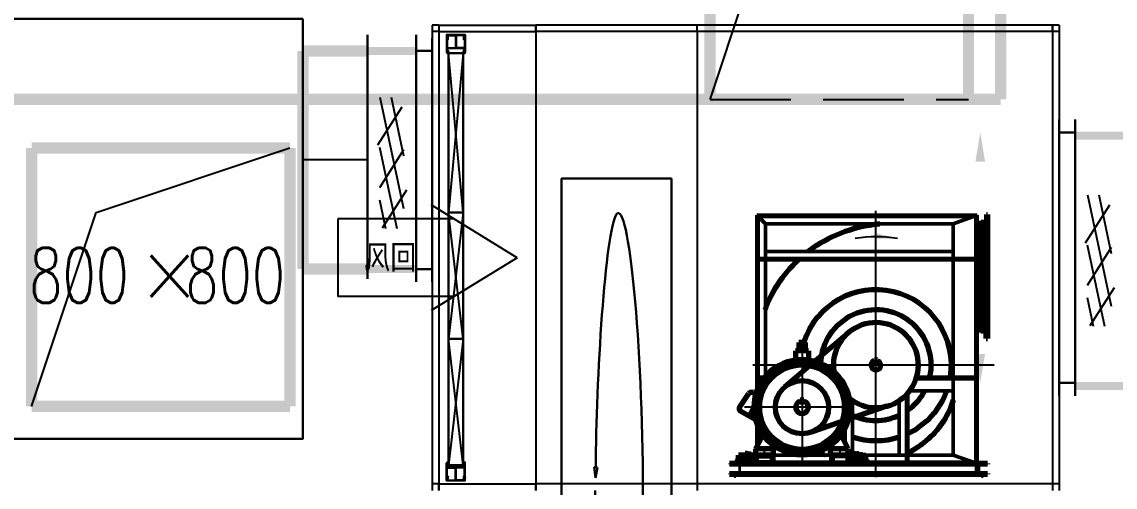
# Model space of a CAD drawing. Extents: x -778003 to -147913, y -2164908 to -814216.
# Drawn here: x -475300 to -471916, y -1295840 to -1294400 of the extents above; entities that cross this region are included whole.
import ezdxf

# ---------------------------------------------------------------- set-up
doc = ezdxf.new("R2010")
doc.units = 0
doc.header["$LTSCALE"] = 1000
doc.header["$MEASUREMENT"] = 0
for name, pattern in [('ACISOTGL', [3, 2, -1]), ('CENTER2', [1.125, 0.75, -0.125, 0.125, -0.125]), ('DASH', [0.35, 0.25, -0.1]), ('EB_DASH', [6, 3, -3]), ('EB_DASHDOT', [39, 30, -3, 3, -3])]:
    doc.linetypes.add(name, pattern=pattern)
doc.layers.get('0').update_dxf_attribs({"linetype": 'CONTINUOUS'})
for name, color, linetype, lineweight in [('CAXA0', 7, 'CONTINUOUS', 70), ('CAXA1', 1, 'EB_DASHDOT', 25), ('CAXA2', 6, 'EB_DASH', 25), ('CAXA3', 7, 'CONTINUOUS', 25), ('Dim', 3, 'CONTINUOUS', 20), ('H-DIM-空调', 7, 'CONTINUOUS', 20), ('粗实线层', 7, 'CONTINUOUS', 30)]:
    doc.layers.add(name, color=color, linetype=linetype, lineweight=lineweight)
for name, color, linetype in [('DUCT-回风中心线', 5, 'CENTER2'), ('DUCT-回风标注', 3, 'CONTINUOUS'), ('DUCT-回风法兰', 2, 'CONTINUOUS'), ('DUCT-回风管', 6, 'CONTINUOUS'), ('DUCT-回风管立管', 6, 'CONTINUOUS'), ('DUCT-回风管端线', 2, 'CONTINUOUS'), ('DUCT-排风法兰', 2, 'CONTINUOUS'), ('DUCT-排风管', 31, 'CONTINUOUS'), ('DUCT-新风管', 3, 'CONTINUOUS'), ('DUCT-新风管立管', 3, 'CONTINUOUS'), ('DUCT-新风管端线', 2, 'CONTINUOUS'), ('DUCT-新风阀门', 7, 'CONTINUOUS'), ('EQ-空气机组', 7, 'CONTINUOUS'), ('Hvac-Hide', 8, 'DASH'), ('静压箱', 7, 'CONTINUOUS')]:
    doc.layers.add(name, color=color, linetype=linetype)
doc.styles.add('_TCH_DIM', font='SIMPLEX', dxfattribs={"bigfont": 'GBCBIG'})
doc.styles.get("Standard").update_dxf_attribs({"font": 'ros.shx', "width": 0.75, "bigfont": 'jd.shx'})
doc.dimstyles.new('ISO-25', dxfattribs={"dimscale": 36, "dimtxt": 2.5, "dimasz": 2.5, "dimexe": 1.25, "dimexo": 0.625, "dimtad": 1, "dimtxsty": 'Standard', "dimcen": 2.5, "dimadec": 0, "dimazin": 0, "dimtfac": 1, "dimtmove": 0, "dimatfit": 3, "dimfxl": 0, "dimarcsym": 0})

# ---------------------------------------------------------------- blocks, each defined once
blk = doc.blocks.new('AirFlow_Left')
at = {"color": 1}
for p, q in [((-28.13, 0), (-17.04, 6.82)), ((-20, 5), (-5, 5)), ((-5, 5), (-5, -5)), ((-28.13, 0), (-17.04, -6.82)), ((-20, -5), (-5, -5))]:
    blk.add_line(p, q, dxfattribs=at)
blk.add_attdef('FLOWDES', (-15.09, -1.79), '', height=3.5, dxfattribs=at)
blk = doc.blocks.new('*D61')
at = {"layer": 'Dim', "color": 0, "lineweight": -2}
for p, q in [((395.5, -242.5), (712, -242.5)), ((667, -927.5), (667, -332.5)), ((395.5, -1017.5), (712, -1017.5))]:
    blk.add_line(p, q, dxfattribs=at)
at = {"layer": 'Dim', "color": 0}
for points in [[(652, -332.5), (682, -332.5), (667, -242.5)], [(652, -927.5), (682, -927.5), (667, -1017.5)]]:
    blk.add_solid(points, dxfattribs=at)
at = {"layer": 'Dim', "color": 0, "insert": (599.5, -630), "char_height": 90, "attachment_point": 5, "rotation": 90}
blk.add_mtext('775', dxfattribs=at)
blk = doc.blocks.new('A$C393802E7')
at = {"layer": 'CAXA0', "linetype": 'Continuous', "lineweight": 25, "extrusion": (1.22461e-16, 0, -1)}
blk.add_hatch(color=0, dxfattribs=at).paths.add_polyline_path([(-923.407, -570.876), (-986.476, -554.703), (-987.863, -570.718)], flags=0)
for p, q in [((423, 90), (423, -1350)), ((423, 90), (443, 90)), ((423, 70), (443, 70)), ((443, 90), (443, -1350)), ((443, 70), (443, 90)), ((443, 90), (1543, 90)), ((443, 70), (1543, 70)), ((1543, 70), (1543, 90)), ((1543, 70), (1543, 90)), ((1543, 90), (2043, 90)), ((1543, 70), (2043, 70)), ((2043, 70), (2043, 90)), ((2343, 90), (2343, -1350)), ((2343, 90), (2363, 90)), ((2343, 70), (2363, 70)), ((2363, 90), (2363, -1350)), ((423, -1330), (443, -1330)), ((443, -1330), (1543, -1330)), ((443, -1330), (443, -1350)), ((1543, -1330), (1543, -1350)), ((1543, -1330), (2043, -1330)), ((1543, -1330), (1543, -1350)), ((2043, -1330), (2043, -1350)), ((2343, -1330), (2363, -1330))]:
    blk.add_line(p, q)
at = {"linetype": 'ACISOTGL', "ltscale": 80}
for p, q in [((443, 70), (443, -1330)), ((1543, 70), (1543, -1330)), ((1543, 70), (1543, -1330)), ((2043, 70), (2043, -1330))]:
    blk.add_line(p, q, dxfattribs=at)
at = {"extrusion": (-1.22461e-16, 0, -1)}
for p, q in [((2343, 90), (2043, 90)), ((2043, 90), (2043, 70)), ((2343, 70), (2043, 70)), ((2343, 90), (2343, 70)), ((2261, 59), (2261, 50.866)), ((2261, 50.866), (2261.5, 50)), ((2261, 49.134), (2261.5, 50)), ((2261, 49.134), (2261, 5.4)), ((2262, 60), (2318, 60)), ((2262.8, 57.2), (2262.8, 53.9)), ((2262.8, 46.1), (2262.8, 20.8)), ((2263.3, 53.4), (2265.8, 53.4)), ((2263.3, 46.6), (2265.8, 46.6)), ((2263.52, 51.6), (2265.8, 51.6)), ((2263.52, 48.4), (2265.8, 48.4)), ((2263.8, 58.2), (2288.1, 58.2)), ((2266.3, 52.9), (2266.3, 52.1)), ((2266.3, 47.1), (2266.3, 47.9)), ((2289.1, 57.2), (2289.1, 20.8)), ((2290.9, 57.2), (2290.9, 20.8)), ((2307.5, 58.2), (2291.9, 58.2)), ((2316.2, 58.2), (2307.5, 58.2)), ((2313.7, 52.9), (2313.7, 52.1)), ((2313.7, 47.1), (2313.7, 47.9)), ((2316.7, 53.4), (2314.2, 53.4)), ((2316.48, 51.6), (2314.2, 51.6)), ((2316.48, 48.4), (2314.2, 48.4)), ((2316.7, 46.6), (2314.2, 46.6)), ((2317.2, 57.2), (2317.2, 53.9)), ((2317.2, 46.1), (2317.2, 20.8)), ((2319, 50.866), (2318.5, 50)), ((2319, 49.134), (2318.5, 50)), ((2319, 59), (2319, 50.866)), ((2319, 49.134), (2319, 5.4)), ((2263, 17), (2263, 13.5)), ((2263, 17), (2263, 6.206)), ((2263.8, 19.8), (2288.1, 19.8)), ((2264, 18), (2316, 18)), ((2265.458, 9.775), (2264.271, 5.175)), ((2266.937, 9.5), (2265.724, 4.8)), ((2267, 3), (2313, -490)), ((2267, -490), (2313, 3)), ((2316.2, 19.8), (2291.9, 19.8)), ((2316.2, 19.8), (2309.5, 19.8)), ((2313.063, 9.5), (2314.276, 4.8)), ((2314.542, 9.775), (2315.729, 5.175)), ((2317, 17), (2317, 6.206)), ((2267, -490), (2313, -881)), ((2267, -881), (2313, -490)), ((2267, -881), (2313, -1272)), ((2267, -1272), (2313, -881)), ((2261, -1309.134), (2261, -1265.4)), ((2262.8, -1306.1), (2262.8, -1280.8)), ((2263, -1277), (2263, -1266.206)), ((2263, -1277), (2263, -1273.5)), ((2263.8, -1279.8), (2288.1, -1279.8)), ((2264, -1278), (2316, -1278)), ((2265.458, -1269.775), (2264.271, -1265.175)), ((2266.937, -1269.5), (2265.724, -1264.8)), ((2289.1, -1317.2), (2289.1, -1280.8)), ((2290.9, -1317.2), (2290.9, -1280.8)), ((2316.2, -1279.8), (2291.9, -1279.8)), ((2316.2, -1279.8), (2309.5, -1279.8)), ((2313.063, -1269.5), (2314.276, -1264.8)), ((2314.542, -1269.775), (2315.729, -1265.175)), ((2317, -1277), (2317, -1266.206)), ((2317.2, -1306.1), (2317.2, -1280.8)), ((2319, -1309.134), (2319, -1265.4)), ((2261, -1309.134), (2261.5, -1310)), ((2261, -1310.866), (2261.5, -1310)), ((2261, -1319), (2261, -1310.866)), ((2262.8, -1317.2), (2262.8, -1313.9)), ((2263.3, -1306.6), (2265.8, -1306.6)), ((2263.3, -1313.4), (2265.8, -1313.4)), ((2263.52, -1308.4), (2265.8, -1308.4)), ((2263.52, -1311.6), (2265.8, -1311.6)), ((2263.8, -1318.2), (2288.1, -1318.2)), ((2266.3, -1307.1), (2266.3, -1307.9)), ((2266.3, -1312.9), (2266.3, -1312.1)), ((2307.5, -1318.2), (2291.9, -1318.2)), ((2316.2, -1318.2), (2307.5, -1318.2)), ((2313.7, -1307.1), (2313.7, -1307.9)), ((2313.7, -1312.9), (2313.7, -1312.1)), ((2316.7, -1306.6), (2314.2, -1306.6)), ((2316.48, -1308.4), (2314.2, -1308.4)), ((2316.48, -1311.6), (2314.2, -1311.6)), ((2316.7, -1313.4), (2314.2, -1313.4)), ((2317.2, -1317.2), (2317.2, -1313.9)), ((2319, -1309.134), (2318.5, -1310)), ((2319, -1310.866), (2318.5, -1310)), ((2319, -1319), (2319, -1310.866)), ((2343, -1330), (2043, -1330)), ((2043, -1350), (2043, -1330)), ((2262, -1320), (2318, -1320)), ((2343, -1350), (2343, -1330))]:
    blk.add_line(p, q, dxfattribs=at)
at = {"linetype": 'ACISOTGL', "ltscale": 80, "extrusion": (-1.22461e-16, 0, -1)}
for p, q in [((2043, 70), (2043, -1330)), ((2343, 70), (2343, -1330))]:
    blk.add_line(p, q, dxfattribs=at)
at = {"lineweight": 70, "extrusion": (1.22461e-16, 0, -1)}
for p, q in [((1067.644, -856.143), (1271.97, -1030.054)), ((957.263, -1089.888), (1190.183, -1169.878))]:
    blk.add_line(p, q, dxfattribs=at)
at = {"extrusion": (1.22461e-16, 0, -1)}
for p, q in [((1410.095, -1298.026), (1410.095, -1269.069)), ((1412.069, -1298.026), (1412.069, -1269.069)), ((1443, -1269.069), (1443, -1267.095)), ((1443, -1300), (966.927, -1300)), ((1443, -1300), (966.927, -1300)), ((1443, -1300), (1443, -1298.026))]:
    blk.add_line(p, q, dxfattribs=at)
at = {"extrusion": (-1.22461e-16, 0, -1)}
for centre, radius, start, end in [((-2262, 59), 1, 0, 90), ((-2263.8, 57.2), 1, 0, 90), ((-2263.3, 53.9), 0.5, 270, 0), ((-2263.3, 46.1), 0.5, 0, 90), ((-2263.52, 51.1), 0.5, 331.428122, 90), ((-2263.52, 48.9), 0.5, 270, 28.571878), ((-2261.5, 50), 1.8, 151.428122, 208.571878), ((-2265.8, 52.9), 0.5, 90, 180), ((-2265.8, 52.1), 0.5, 180, 270), ((-2265.8, 47.9), 0.5, 90, 180), ((-2265.8, 47.1), 0.5, 180, 270), ((-2288.1, 57.2), 1, 90, 180), ((-2291.9, 57.2), 1, 0, 90), ((-2314.2, 52.9), 0.5, 0, 90), ((-2314.2, 52.1), 0.5, 270, 0), ((-2314.2, 47.9), 0.5, 0, 90), ((-2314.2, 47.1), 0.5, 270, 0), ((-2316.2, 57.2), 1, 90, 180), ((-2316.48, 51.1), 0.5, 90, 208.571878), ((-2316.48, 48.9), 0.5, 151.428122, 270), ((-2318.5, 50), 1.8, 331.428122, 28.571878), ((-2316.7, 53.9), 0.5, 180, 270), ((-2316.7, 46.1), 0.5, 90, 180), ((-2318, 59), 1, 90, 180), ((-2263.4, 5.4), 2.4, 194.46799, 0), ((-2263.4, 5.4), 0.9, 194.46799, 63.6122), ((-2263.8, 20.8), 1, 270, 0), ((-2264, 17), 1, 0, 90), ((-2265, 11.2), 0.8, 271.134373, 90), ((-2264.974, 9.9), 0.5, 91.134373, 194.46799), ((-2265, 10), 2, 90, 194.46799), ((-2288.1, 20.8), 1, 180, 270), ((-2291.9, 20.8), 1, 270, 0), ((-2315, 10), 2, 345.53201, 90), ((-2316.6, 5.4), 2.4, 180, 345.53201), ((-2315.026, 9.9), 0.5, 345.53201, 88.865627), ((-2315, 11.2), 0.8, 90, 268.865627), ((-2316.6, 5.4), 0.9, 116.3878, 345.53201), ((-2316, 17), 1, 90, 180), ((-2316.2, 20.8), 1, 180, 270), ((-2263.4, -1265.4), 2.4, 0, 165.53201), ((-2263.4, -1265.4), 0.9, 296.3878, 165.53201), ((-2263.8, -1280.8), 1, 0, 90), ((-2264, -1277), 1, 270, 0), ((-2265, -1271.2), 0.8, 270, 88.865627), ((-2264.974, -1269.9), 0.5, 165.53201, 268.865627), ((-2265, -1270), 2, 165.53201, 270), ((-2288.1, -1280.8), 1, 90, 180), ((-2291.9, -1280.8), 1, 0, 90), ((-2315, -1270), 2, 270, 14.46799), ((-2316.6, -1265.4), 2.4, 14.46799, 180), ((-2315.026, -1269.9), 0.5, 271.134373, 14.46799), ((-2315, -1271.2), 0.8, 91.134373, 270), ((-2316.6, -1265.4), 0.9, 14.46799, 243.6122), ((-2316, -1277), 1, 180, 270), ((-2316.2, -1280.8), 1, 90, 180), ((-2262, -1319), 1, 270, 0), ((-2263.3, -1306.1), 0.5, 270, 0), ((-2263.3, -1313.9), 0.5, 0, 90), ((-2263.8, -1317.2), 1, 270, 0), ((-2263.52, -1308.9), 0.5, 331.428122, 90), ((-2263.52, -1311.1), 0.5, 270, 28.571878), ((-2261.5, -1310), 1.8, 151.428122, 208.571878), ((-2265.8, -1307.1), 0.5, 90, 180), ((-2265.8, -1307.9), 0.5, 180, 270), ((-2265.8, -1312.1), 0.5, 90, 180), ((-2265.8, -1312.9), 0.5, 180, 270), ((-2288.1, -1317.2), 1, 180, 270), ((-2291.9, -1317.2), 1, 270, 0), ((-2314.2, -1307.1), 0.5, 0, 90), ((-2314.2, -1307.9), 0.5, 270, 0), ((-2314.2, -1312.1), 0.5, 0, 90), ((-2314.2, -1312.9), 0.5, 270, 0), ((-2316.2, -1317.2), 1, 180, 270), ((-2316.48, -1308.9), 0.5, 90, 208.571878), ((-2316.48, -1311.1), 0.5, 151.428122, 270), ((-2318.5, -1310), 1.8, 331.428122, 28.571878), ((-2316.7, -1306.1), 0.5, 180, 270), ((-2316.7, -1313.9), 0.5, 90, 180), ((-2318, -1319), 1, 180, 270)]:
    blk.add_arc(centre, radius, start, end, dxfattribs=at)
at = {"layer": 'CAXA0', "linetype": 'Continuous', "lineweight": 70, "extrusion": (1.22461e-16, 0, -1)}
for p, q in [((648.106, -496.52), (644.816, -496.52)), ((648.106, -496.52), (648.106, -519.554)), ((664.559, -519.554), (648.106, -519.554)), ((648.106, -522.844), (648.106, -853.455)), ((664.559, -519.554), (664.559, -856.728)), ((664.716, -856.728), (648.263, -856.744)), ((648.285, -879.777), (648.263, -856.744)), ((648.285, -879.777), (644.994, -879.78)), ((985.354, -946.073), (985.354, -951.996)), ((985.354, -946.073), (994.568, -946.073)), ((994.568, -946.073), (994.568, -951.996)), ((985.354, -951.996), (994.568, -951.996)), ((1213.386, -1070.323), (1223.916, -1070.323)), ((1213.386, -1070.323), (1213.386, -1076.904)), ((1213.386, -1076.904), (1223.916, -1076.904)), ((1223.916, -1070.323), (1223.916, -1076.904)), ((644.158, -1267.095), (1443, -1267.095)), ((644.158, -1267.095), (644.158, -1269.069)), ((644.158, -1269.069), (675.049, -1269.069)), ((675.049, -1269.069), (675.049, -1298.026)), ((677.023, -1269.069), (1410.095, -1269.069)), ((677.023, -1269.069), (677.023, -1298.026)), ((1412.069, -1269.069), (1443, -1269.069)), ((644.158, -1298.026), (644.158, -1300)), ((675.049, -1298.026), (644.158, -1298.026)), ((1443, -1300), (644.158, -1300)), ((1410.095, -1298.026), (677.023, -1298.026)), ((1443, -1298.026), (1412.069, -1298.026))]:
    blk.add_line(p, q, dxfattribs=at)
at = {"layer": 'CAXA0', "extrusion": (1.22461e-16, 0, -1)}
for p, q in [((644.816, -496.52), (644.816, -879.78)), ((677.063, -522.844), (644.816, -522.844)), ((677.063, -853.428), (644.816, -853.458)), ((1208.78, -891.977), (1208.78, -918.301)), ((1208.78, -891.977), (1228.523, -891.977)), ((1228.523, -891.977), (1228.523, -918.301)), ((1198.908, -918.301), (1238.394, -918.301)), ((1198.908, -918.301), (1198.908, -944.954)), ((1238.394, -918.301), (1238.394, -944.954)), ((1361.362, -1053.212), (1371.234, -1047.513)), ((1411.907, -1093.028), (1383.033, -1050.674)), ((1361.362, -1132.184), (1408.745, -1104.827)), ((1366.724, -1092.698), (1383.177, -1121.195)), ((1075.514, -1221.028), (1097.357, -1177.629)), ((1361.788, -1221.028), (1339.945, -1177.629)), ((1130.137, -1221.028), (1134.085, -1214.247)), ((1307.166, -1221.028), (1303.217, -1214.247)), ((1021.642, -1250.181), (1021.642, -1241.231)), ((1031.514, -1241.231), (1021.642, -1241.231)), ((1031.514, -1250.181), (1021.642, -1250.181)), ((1031.514, -1250.971), (1031.514, -1240.442)), ((1031.514, -1240.442), (1042.61, -1240.442)), ((1031.514, -1250.971), (1042.61, -1250.971)), ((1042.61, -1235.835), (1042.61, -1245.706)), ((1049.191, -1235.835), (1042.61, -1235.835)), ((1049.191, -1235.835), (1049.191, -1237.151)), ((1052.481, -1237.151), (1049.191, -1237.151)), ((1052.481, -1237.151), (1052.481, -1254.262)), ((1052.481, -1252.546), (1052.481, -1238.867)), ((1052.481, -1240.442), (1068.226, -1240.442)), ((1052.481, -1250.971), (1068.226, -1250.971)), ((1053.153, -1236.587), (1061.088, -1236.587)), ((1061.088, -1241.147), (1053.153, -1241.147)), ((1061.088, -1250.266), (1053.153, -1250.266)), ((1061.76, -1252.546), (1061.76, -1238.867)), ((1068.226, -1240.442), (1068.226, -1250.971)), ((1069.683, -1241.899), (1068.226, -1240.442)), ((1069.683, -1249.513), (1068.226, -1250.971)), ((1073.985, -1241.899), (1069.683, -1241.899)), ((1069.683, -1249.513), (1069.683, -1241.899)), ((1073.985, -1249.513), (1069.683, -1249.513)), ((1073.985, -1241.899), (1073.985, -1249.513)), ((1075.185, -1240.771), (1093.283, -1240.771)), ((1075.185, -1240.771), (1075.185, -1267.095)), ((1075.514, -1240.771), (1075.514, -1221.028)), ((1075.514, -1221.028), (1130.137, -1221.028)), ((1075.514, -1240.771), (1130.137, -1240.771)), ((1077.159, -1242.745), (1093.283, -1242.745)), ((1077.159, -1242.745), (1077.159, -1265.121)), ((1090.321, -1240.771), (1090.321, -1242.745)), ((1093.283, -1240.771), (1127.833, -1240.771)), ((1093.283, -1242.745), (1125.859, -1242.745)), ((1096.573, -1240.771), (1096.573, -1242.745)), ((1106.445, -1240.771), (1106.445, -1242.745)), ((1112.697, -1240.771), (1112.697, -1242.745)), ((1125.859, -1242.745), (1125.859, -1265.121)), ((1127.833, -1240.771), (1127.833, -1267.095)), ((1130.137, -1240.771), (1130.137, -1221.028)), ((1307.166, -1240.771), (1307.166, -1221.028)), ((1307.166, -1221.028), (1361.788, -1221.028)), ((1307.166, -1240.771), (1361.788, -1240.771)), ((1344.02, -1240.771), (1309.469, -1240.771)), ((1309.469, -1240.771), (1309.469, -1267.095)), ((1344.02, -1242.745), (1311.444, -1242.745)), ((1311.444, -1242.745), (1311.444, -1265.121)), ((1316.27, -1240.771), (1361.788, -1240.771)), ((1324.606, -1240.771), (1324.606, -1242.745)), ((1330.858, -1240.771), (1330.858, -1242.745)), ((1340.729, -1240.771), (1340.729, -1242.745)), ((1362.117, -1240.771), (1344.02, -1240.771)), ((1360.143, -1242.745), (1344.02, -1242.745)), ((1346.981, -1240.771), (1346.981, -1242.745)), ((1360.143, -1242.745), (1360.143, -1265.121)), ((1361.788, -1240.771), (1361.788, -1221.028)), ((1362.117, -1240.771), (1362.117, -1267.095)), ((1363.318, -1241.899), (1363.318, -1249.513)), ((1363.318, -1241.899), (1367.62, -1241.899)), ((1363.318, -1249.513), (1367.62, -1249.513)), ((1367.62, -1241.899), (1369.077, -1240.442)), ((1367.62, -1249.513), (1367.62, -1241.899)), ((1367.62, -1249.513), (1369.077, -1250.971)), ((1369.077, -1240.442), (1369.077, -1250.971)), ((1384.822, -1240.442), (1369.077, -1240.442)), ((1384.822, -1250.971), (1369.077, -1250.971)), ((1375.543, -1252.546), (1375.543, -1238.867)), ((1384.15, -1236.587), (1376.215, -1236.587)), ((1376.215, -1241.147), (1384.15, -1241.147)), ((1376.215, -1250.266), (1384.15, -1250.266)), ((1384.822, -1237.151), (1384.822, -1254.262)), ((1384.822, -1237.151), (1388.113, -1237.151)), ((1384.822, -1252.546), (1384.822, -1238.867)), ((1388.113, -1235.835), (1388.113, -1237.151)), ((1388.113, -1235.835), (1394.694, -1235.835)), ((1405.789, -1240.442), (1394.693, -1240.442)), ((1405.789, -1250.971), (1394.693, -1250.971)), ((1394.694, -1235.835), (1394.694, -1245.706)), ((1405.789, -1250.971), (1405.789, -1240.442)), ((1405.789, -1241.231), (1415.661, -1241.231)), ((1405.789, -1250.181), (1415.661, -1250.181)), ((1415.661, -1250.181), (1415.661, -1241.231)), ((1012.995, -1258.868), (1012.995, -1267.095)), ((1024.183, -1258.868), (1012.995, -1258.868)), ((1049.191, -1267.095), (1012.995, -1267.095)), ((1018.103, -1255.136), (1018.103, -1258.868)), ((1030.262, -1258.868), (1018.103, -1258.868)), ((1028.742, -1254.657), (1019.623, -1254.657)), ((1027.473, -1258.868), (1020.892, -1258.868)), ((1021.143, -1255.136), (1021.143, -1258.868)), ((1027.222, -1255.136), (1027.222, -1258.868)), ((1030.262, -1255.136), (1030.262, -1258.868)), ((1042.61, -1252.287), (1036.029, -1258.868)), ((1049.191, -1254.262), (1049.191, -1267.095)), ((1052.481, -1254.262), (1049.191, -1254.262)), ((1053.153, -1254.825), (1061.088, -1254.825)), ((1127.833, -1267.095), (1075.185, -1267.095)), ((1125.859, -1265.121), (1077.159, -1265.121)), ((1309.469, -1267.095), (1362.117, -1267.095)), ((1311.444, -1265.121), (1360.143, -1265.121)), ((1384.15, -1254.825), (1376.215, -1254.825)), ((1384.822, -1254.262), (1388.113, -1254.262)), ((1388.113, -1254.262), (1388.113, -1267.095)), ((1388.113, -1267.095), (1424.308, -1267.095)), ((1394.694, -1252.287), (1401.275, -1258.868)), ((1407.041, -1255.136), (1407.041, -1258.868)), ((1407.041, -1258.868), (1419.2, -1258.868)), ((1408.561, -1254.657), (1417.68, -1254.657)), ((1409.83, -1258.868), (1416.411, -1258.868)), ((1410.081, -1255.136), (1410.081, -1258.868)), ((1413.12, -1258.868), (1424.308, -1258.868)), ((1416.16, -1255.136), (1416.16, -1258.868)), ((1419.2, -1255.136), (1419.2, -1258.868)), ((1424.308, -1258.868), (1424.308, -1267.095))]:
    blk.add_line(p, q, dxfattribs=at)
at = {"layer": 'CAXA0', "linetype": 'Continuous', "lineweight": 50, "extrusion": (1.22461e-16, 0, -1)}
for p, q in [((677.063, -498.432), (677.063, -1267.095)), ((1358.498, -498.432), (677.063, -498.432)), ((750.412, -524.756), (677.063, -498.432)), ((681.012, -502.381), (681.012, -1263.146)), ((1354.549, -502.381), (681.012, -502.381)), ((1332.174, -524.756), (1358.498, -498.432)), ((1354.549, -1033.899), (1354.549, -502.381)), ((1358.498, -1044.031), (1358.498, -498.432)), ((750.412, -524.756), (750.412, -636.634)), ((1332.174, -524.756), (750.412, -524.756)), ((1332.174, -636.634), (1332.174, -524.756)), ((1354.549, -632.685), (681.012, -632.685)), ((1354.549, -636.634), (681.012, -636.634)), ((1332.174, -610.31), (750.412, -610.31)), ((750.412, -640.582), (750.412, -1000.037)), ((1332.174, -997.629), (1332.174, -640.582)), ((681.012, -1000.037), (863.838, -1000.037)), ((681.012, -1005.302), (865.531, -1005.302)), ((750.412, -1005.302), (750.412, -1240.771)), ((1334.148, -1000.037), (1354.549, -1000.037)), ((1338.182, -1005.302), (1354.549, -1005.302)), ((750.412, -1041.498), (884.764, -1041.498)), ((891.246, -1263.146), (891.246, -1049.453)), ((895.194, -1263.146), (895.194, -1053.735)), ((917.57, -1240.771), (917.57, -1072.319)), ((1062.352, -1240.771), (1062.352, -1072.319)), ((1358.498, -1214.49), (1358.498, -1141.365)), ((1084.728, -1202.722), (1084.728, -1155.865)), ((1088.676, -1194.877), (1088.676, -1163.635)), ((1354.549, -1206.645), (1354.549, -1151.497)), ((750.412, -1240.771), (677.063, -1267.095)), ((750.412, -1240.771), (891.246, -1240.771)), ((895.194, -1240.771), (1031.514, -1240.771)), ((1068.555, -1240.771), (1084.728, -1240.771)), ((1088.676, -1240.771), (1332.174, -1240.771)), ((681.012, -1263.146), (1012.995, -1263.146)), ((1049.191, -1263.146), (1075.185, -1263.146)), ((1127.833, -1263.146), (1309.469, -1263.146))]:
    blk.add_line(p, q, dxfattribs=at)
at = {"layer": 'CAXA0', "linetype": 'EB_DASHDOT', "lineweight": 25, "extrusion": (1.22461e-16, 0, -1)}
for p, q in [((660.61, -1292.303), (660.61, -1311.1)), ((1426.355, -1292.303), (1426.355, -1311.1))]:
    blk.add_line(p, q, dxfattribs=at)
at = {"layer": 'CAXA0', "extrusion": (1.22461e-16, 0, -1)}
for radius in [148.073, 139.435, 130.798]:
    blk.add_circle((-1218.651, -1092.698), radius, dxfattribs=at)
at = {"layer": 'CAXA0', "linetype": 'Continuous', "lineweight": 70, "extrusion": (1.22461e-16, 0, -1)}
blk.add_circle((-1218.651, -1092.698), 82.263, dxfattribs=at)
for radius, start, end in [(233.626, 350.727697, 162.457771), (171.106, 347.290967, 177.967774), (131.62, 230.692854, 188.65474), (233.626, 294.99475, 340.208913), (171.106, 305.234418, 332.463881), (171.106, 244.971001, 295.028999), (233.626, 243.694423, 245.00525), (233.626, 251.949257, 288.050743)]:
    blk.add_arc((-989.961, -962.394), radius, start, end, dxfattribs=at)
at = {"layer": 'CAXA0', "extrusion": (1.22461e-16, 0, -1)}
for centre, radius, start, end in [((-989.961, -962.394), 14.807, 108.126204, 71.873796), ((-1375.552, -1054.993), 8.638, 60, 150), ((-1218.651, -1092.698), 19.743, 105.46601, 74.53399), ((-1404.427, -1097.347), 8.638, 150, 240), ((-1056.682, -1238.867), 4.201, 327.132768, 32.867232), ((-1068.275, -1245.706), 15.794, 343.221345, 16.778655), ((-1056.682, -1252.546), 4.201, 327.132768, 32.867232), ((-1057.559, -1238.867), 4.201, 147.132768, 212.867232), ((-1045.966, -1245.706), 15.794, 163.221345, 196.778655), ((-1057.559, -1252.546), 4.201, 147.132768, 212.867232), ((-1068.548, -1245.706), 6.638, 145, 180), ((-1068.548, -1245.706), 6.638, 180, 215), ((-1368.755, -1245.706), 6.638, 0, 35), ((-1368.755, -1245.706), 6.638, 325, 0), ((-1379.744, -1238.867), 4.201, 327.132768, 32.867232), ((-1391.337, -1245.706), 15.794, 343.221345, 16.778655), ((-1379.744, -1252.546), 4.201, 327.132768, 32.867232), ((-1380.621, -1238.867), 4.201, 147.132768, 212.867232), ((-1369.028, -1245.706), 15.794, 163.221345, 196.778655), ((-1380.621, -1252.546), 4.201, 147.132768, 212.867232), ((-1019.623, -1257.304), 2.648, 54.969964, 125.030036), ((-1024.183, -1264.528), 9.872, 72.066067, 107.933933), ((-1028.742, -1257.304), 2.648, 54.969964, 125.030036), ((-1039.319, -1255.578), 3.291, 180, 270), ((-1397.984, -1255.578), 3.291, 270, 0), ((-1408.561, -1257.304), 2.648, 54.969964, 125.030036), ((-1413.12, -1264.528), 9.872, 72.066067, 107.933933), ((-1417.68, -1257.304), 2.648, 54.969964, 125.030036)]:
    blk.add_arc(centre, radius, start, end, dxfattribs=at)
at = {"layer": 'CAXA0'}
blk.add_open_spline([(990.024, -526.011), (985.938, -525.54), (981.843, -525.122), (977.741, -524.756)], degree=3, dxfattribs=at)
for points, knots in [([(1199.331, -610.31), (1197.942, -609.244), (1167.345, -586.089), (1096.714, -546.647), (1019.576, -528.583), (977.909, -524.756)], [0, 0, 0, 0, 7.97821185, 174.88706384, 365.51940596, 365.51940596, 365.51940596, 365.51940596]), ([(1332.174, -789.706), (1329.684, -782.91), (1314.246, -744.19), (1282.173, -690.701), (1245.088, -650.432), (1230.363, -636.634)], [0, 0, 0, 0, 32.98382978, 189.89537943, 281.88584545, 281.88584545, 281.88584545, 281.88584545]), ([(750.412, -1070.983), (753.071, -1079.234), (764.646, -1110.007), (793.785, -1159.474), (841.041, -1205.242), (876.145, -1226.776), (891.246, -1234.325)], [0, 0, 0, 0, 39.4977529, 149.57782823, 259.65790356, 336.62531648, 336.62531648, 336.62531648, 336.62531648]), ([(1147.778, -1240.771), (1148.529, -1240.455), (1155.216, -1237.616), (1161.81, -1234.562), (1167.582, -1231.685)], [0, 0, 0, 0, 3.7133642, 33.09900599, 33.09900599, 33.09900599, 33.09900599])]:
    blk.add_open_spline(points, degree=3, knots=knots, dxfattribs=at)
at = {"layer": 'CAXA1', "linetype": 'EB_DASHDOT', "lineweight": 25, "extrusion": (1.22461e-16, 0, -1)}
for p, q in [((843.862, -496.458), (843.862, -504.355)), ((989.961, -1279.994), (989.961, -484.645)), ((1041.293, -496.458), (1041.293, -504.355)), ((1238.723, -496.458), (1238.723, -504.355)), ((989.961, -1309.522), (989.961, -519.756)), ((682.986, -619.523), (675.089, -619.523)), ((1352.575, -619.523), (1360.472, -619.523)), ((682.986, -882.764), (675.089, -882.764)), ((1352.575, -882.764), (1360.472, -882.764)), ((989.961, -979.74), (989.961, -945.048)), ((623.631, -962.394), (1365.344, -962.394)), ((647.965, -962.394), (1371.152, -962.394)), ((972.615, -962.394), (1007.307, -962.394)), ((682.986, -1146.004), (675.089, -1146.004)), ((1352.575, -1146.004), (1360.472, -1146.004)), ((1021.642, -1245.706), (1079.555, -1245.706)), ((1051.809, -1245.706), (1063.734, -1245.706)), ((1218.651, -1229.583), (1218.651, -1271.702)), ((1415.661, -1245.706), (1357.748, -1245.706)), ((1385.494, -1245.706), (1373.568, -1245.706)), ((843.862, -1269.069), (843.862, -1261.172)), ((1041.293, -1269.069), (1041.293, -1261.172)), ((1238.723, -1269.069), (1238.723, -1261.172))]:
    blk.add_line(p, q, dxfattribs=at)
at = {"layer": 'CAXA1', "extrusion": (1.22461e-16, 0, -1)}
for p, q in [((1218.651, -890.003), (1218.651, -1242.745)), ((1070.578, -1092.698), (1396.339, -1092.698)), ((1054.606, -1245.706), (1039.076, -1245.706)), ((1101.509, -1219.053), (1101.509, -1242.745)), ((1101.509, -1225.098), (1101.509, -1249.982)), ((1335.793, -1219.053), (1335.793, -1242.745)), ((1335.793, -1225.098), (1335.793, -1249.982)), ((1382.697, -1245.706), (1398.227, -1245.706)), ((1024.183, -1254.065), (1024.183, -1271.413)), ((1413.12, -1254.065), (1413.12, -1271.413))]:
    blk.add_line(p, q, dxfattribs=at)
at = {"layer": 'CAXA2', "linetype": 'EB_DASH', "lineweight": 25, "extrusion": (1.22461e-16, 0, -1)}
for p, q in [((838.598, -498.432), (838.598, -502.381)), ((849.127, -498.432), (849.127, -502.381)), ((1036.028, -498.432), (1036.028, -502.381)), ((1046.558, -498.432), (1046.558, -502.381)), ((1233.458, -498.432), (1233.458, -502.381)), ((1243.988, -498.432), (1243.988, -502.381)), ((681.012, -614.258), (677.063, -614.258)), ((681.012, -624.788), (677.063, -624.788)), ((1354.549, -614.258), (1358.498, -614.258)), ((1354.549, -624.788), (1358.498, -624.788)), ((681.012, -877.499), (677.063, -877.499)), ((1354.549, -877.499), (1358.498, -877.499)), ((681.012, -888.028), (677.063, -888.028)), ((1354.549, -888.028), (1358.498, -888.028)), ((681.012, -1140.739), (677.063, -1140.739)), ((1354.549, -1140.739), (1358.498, -1140.739)), ((681.012, -1151.269), (677.063, -1151.269)), ((1354.549, -1151.269), (1358.498, -1151.269)), ((838.598, -1267.095), (838.598, -1263.146)), ((849.127, -1267.095), (849.127, -1263.146)), ((1036.028, -1267.095), (1036.028, -1263.146)), ((1046.558, -1267.095), (1046.558, -1263.146)), ((1233.458, -1267.095), (1233.458, -1263.146)), ((1243.988, -1267.095), (1243.988, -1263.146))]:
    blk.add_line(p, q, dxfattribs=at)
at = {"layer": 'CAXA2', "color": 7, "linetype": 'Continuous', "lineweight": 70, "extrusion": (1.22461e-16, 0, -1)}
for p, q in [((1042.61, -1245.706), (1042.61, -1255.578)), ((1394.694, -1245.706), (1394.694, -1255.578)), ((1024.183, -1258.868), (1039.319, -1258.868)), ((1413.12, -1258.868), (1397.984, -1258.868))]:
    blk.add_line(p, q, dxfattribs=at)
at = {"layer": 'CAXA3', "extrusion": (1.22461e-16, 0, -1)}
for p, q in [((1021.642, -1241.231), (1031.514, -1250.181)), ((1021.642, -1250.181), (1031.514, -1241.231)), ((1031.514, -1241.231), (1042.61, -1241.231)), ((1031.514, -1250.181), (1042.61, -1250.181)), ((1052.481, -1241.231), (1069.015, -1241.231)), ((1052.481, -1250.181), (1069.015, -1250.181)), ((1067.041, -1240.442), (1067.041, -1250.971)), ((1069.015, -1241.231), (1069.015, -1250.181)), ((1368.287, -1241.231), (1368.287, -1250.181)), ((1384.822, -1241.231), (1368.287, -1241.231)), ((1384.822, -1250.181), (1368.287, -1250.181)), ((1370.262, -1240.442), (1370.262, -1250.971)), ((1405.789, -1241.231), (1394.693, -1241.231)), ((1405.789, -1250.181), (1394.693, -1250.181)), ((1415.661, -1241.231), (1405.789, -1250.181)), ((1415.661, -1250.181), (1405.789, -1241.231))]:
    blk.add_line(p, q, dxfattribs=at)
at = {"layer": 'CAXA3', "linetype": 'Continuous', "lineweight": 25, "extrusion": (1.22461e-16, 0, -1)}
blk.add_arc((-989.961, -962.394), 397.134, 80.352584, 99.277866, dxfattribs=at)
at = {"layer": '粗实线层', "extrusion": (-1.22461e-16, 0, -1)}
for p, q in [((2363, 50), (2363, -705)), ((2413, 50), (2413, -705)), ((2363, 10), (2413, 10)), ((2363, -665), (2413, -665))]:
    blk.add_line(p, q, dxfattribs=at)
at = {"layer": '粗实线层'}
for p, q in [((373, -202.5), (373, -1057.5)), ((423, -202.5), (423, -1057.5)), ((373, -242.5), (423, -242.5)), ((373, -1017.5), (423, -1017.5)), ((1861.954, -1278.351), (1851.564, -1278.918)), ((1851.564, -1278.918), (1857.783, -1310.964)), ((1861.954, -1278.351), (1857.783, -1310.964))]:
    blk.add_line(p, q, dxfattribs=at)
at = {"layer": '粗实线层', "extrusion": (-1.22461e-16, 0, -1)}
for points in [[(-2313, 3), (-2267, 3), (-2267, -490), (-2313, -490)], [(-2313, -490), (-2267, -490), (-2267, -881), (-2313, -881)], [(-2313, -881), (-2267, -881), (-2267, -1272), (-2313, -1272)]]:
    blk.add_lwpolyline(points, close=True, dxfattribs=at)
at = {"layer": '粗实线层'}
blk.add_lwpolyline([(1623, -385), (1963, -385), (1963, -2315), (1623, -2315)], close=True, dxfattribs=at)
at = {"layer": '粗实线层', "start_tangent": (0, 1), "end_tangent": (0, 1)}
blk.add_spline([(1856.759, -1278.635), (1793, -495.688), (1711.342, -1350), (1793, -2204.312), (1858.809, -1350)], degree=3, dxfattribs=at)
at = {"xscale": 24, "yscale": 24, "zscale": 24}
blk.add_blockref('AirFlow_Left', (2775, -630), dxfattribs=at).add_auto_attribs({'FLOWDES': '回风'})
at = {"layer": 'Dim'}
dim = blk.add_linear_dim(base=(667, -242.5), p1=(373, -1017.5), p2=(373, -242.5), angle=90, dimstyle='ISO-25', dxfattribs=at)
dim.commit()
dim.dimension.update_dxf_attribs({"geometry": '*D61', "text_midpoint": (599.5, -630)})

msp = doc.modelspace()

# ---------------------------------------------------------------- linework, layer by layer
at = {"layer": 'DUCT-回风中心线'}
msp.add_line((-474230.1, -1294827.6), (-474430.1, -1294827.6), dxfattribs=at)
at = {"layer": 'DUCT-回风法兰'}
msp.add_line((-474230, -1294460.1), (-474230, -1295195.1), dxfattribs=at)
at = {"layer": 'DUCT-回风法兰', "const_width": 7.5, "elevation": -4485}
for points in [[(-474230.1, -1295195.5), (-474230.1, -1294440.1)], [(-474079.9, -1294440.1), (-474079.9, -1295196.1)]]:
    msp.add_lwpolyline(points, dxfattribs=at)
at = {"layer": 'DUCT-回风管'}
for points, const_width in [([(-474230.1, -1294490.1), (-474430.1, -1294490.1)], 35), ([(-474430.1, -1294490.1), (-474430.1, -1295165.1)], 35), ([(-474080, -1294490.1), (-474230, -1294490.1)], 25), ([(-474430.1, -1295165.1), (-474230.1, -1295165.1)], 35), ([(-474230, -1295165.1), (-474080, -1295165.1)], 25)]:
    msp.add_lwpolyline(points, dxfattribs=dict(at, const_width=const_width))
at = {"layer": 'DUCT-回风管立管', "const_width": 35}
for points in [[(-474470.3, -1294790.3), (-475270.3, -1294790.3)], [(-475270.3, -1294790.3), (-475270.3, -1295590.3)], [(-474470.3, -1295590.3), (-474470.3, -1294790.3)], [(-475270.3, -1295590.3), (-474470.3, -1295590.3)]]:
    msp.add_lwpolyline(points, dxfattribs=at)
at = {"layer": 'DUCT-回风管端线'}
for p, q in [((-474230.1, -1295165.1), (-474230.1, -1294490.1)), ((-475070.3, -1294990.3), (-474470.3, -1294790.3)), ((-475270.3, -1295590.3), (-475070.3, -1294990.3))]:
    msp.add_line(p, q, dxfattribs=at)
at = {"layer": 'DUCT-排风法兰', "const_width": 7.5, "elevation": -4485}
msp.add_lwpolyline([(-472039.9, -1295557.6), (-472039.9, -1294702.2)], dxfattribs=at)
at = {"layer": 'DUCT-排风管', "const_width": 25, "elevation": -1495}
for points in [[(-471889.8, -1294752.2), (-472039.8, -1294752.2)], [(-472039.8, -1295527.2), (-471889.8, -1295527.2)]]:
    msp.add_lwpolyline(points, dxfattribs=at)
at = {"layer": 'DUCT-新风管', "const_width": 35}
for points in [[(-472270.3, -1294640.2), (-472270.3, -1293840.2)], [(-475429.7, -1294640.2), (-473170.3, -1294640.2)], [(-472370.3, -1294640.2), (-472270.3, -1294640.2)]]:
    msp.add_lwpolyline(points, dxfattribs=at)
at = {"layer": 'DUCT-新风管立管', "const_width": 35}
for points in [[(-473170.3, -1293840.2), (-473170.3, -1294640.2)], [(-472370.3, -1294640.2), (-472370.3, -1293840.2)], [(-473170.3, -1294640.2), (-472370.3, -1294640.2)]]:
    msp.add_lwpolyline(points, dxfattribs=at)
at = {"layer": 'DUCT-新风管端线'}
msp.add_line((-473170.3, -1294640.2), (-472970.3, -1294040.2), dxfattribs=at)
at = {"layer": 'DUCT-新风阀门'}
for p, q in [((-474117.5, -1294978.5, -4485), (-474190.9, -1294633.8, -4485)), ((-474117.5, -1294815.9, -4485), (-474156.2, -1294633.8, -4485)), ((-474198.5, -1294781, -4485), (-474123.5, -1294663.6, -4485)), ((-474138.9, -1295040.3, -4485), (-474192.5, -1294789, -4485)), ((-474192.5, -1294912.6, -4485), (-474117.5, -1294795.2, -4485)), ((-474173.6, -1295040.3, -4485), (-474192.5, -1294951.6, -4485)), ((-474183.7, -1295037.1, -4485), (-474108.7, -1294919.7, -4485)), ((-471927.3, -1295281.1, -4485), (-472000.7, -1294936.4, -4485)), ((-471927.3, -1295118.5, -4485), (-471966, -1294936.4, -4485)), ((-472008.3, -1295083.6, -4485), (-471933.3, -1294966.2, -4485)), ((-471948.7, -1295342.9, -4485), (-472002.3, -1295091.6, -4485)), ((-472002.3, -1295215.2, -4485), (-471927.3, -1295097.8, -4485)), ((-471993.5, -1295339.7, -4485), (-471918.5, -1295222.3, -4485)), ((-471983.4, -1295342.9, -4485), (-472002.3, -1295254.2, -4485))]:
    msp.add_line(p, q, dxfattribs=at)
at = {"layer": 'H-DIM-空调'}
for p, q in [((-474230, -1294490.1, 2990), (-474230, -1295146.1)), ((-472039.8, -1294752.2, 1495), (-472039.8, -1295508.2, -1495))]:
    msp.add_line(p, q, dxfattribs=at)
at = {"layer": 'Hvac-Hide'}
msp.add_line((-473170.3, -1294640.2), (-472370.3, -1294640.2), dxfattribs=at)
at = {"layer": '静压箱', "lineweight": 30}
msp.add_lwpolyline([(-474430.1, -1294390.3), (-475330.1, -1294390.3), (-475330.1, -1295690.3), (-474430.1, -1295690.3)], close=True, dxfattribs=at)

# ---------------------------------------------------------------- block references
at = {"layer": 'EQ-空气机组', "xscale": -1}
msp.add_blockref('A$C393802E7', (-471666.9, -1294500.1), dxfattribs=at)

# ---------------------------------------------------------------- texts
at = {"layer": 'DUCT-回风标注', "style": '_TCH_DIM', "width": 0.705882}
for p in [(-475277.3, -1295269.7, 4000), (-474794, -1295269.7, 4000)]:
    msp.add_text('800', height=170, dxfattribs=at).set_placement(p)
at = {"layer": 'DUCT-回风标注', "style": '_TCH_DIM'}
msp.add_text('×', height=192.9, dxfattribs=at).set_placement((-474934.4, -1295269.7, 4000))

doc.saveas('drawing.dxf')
